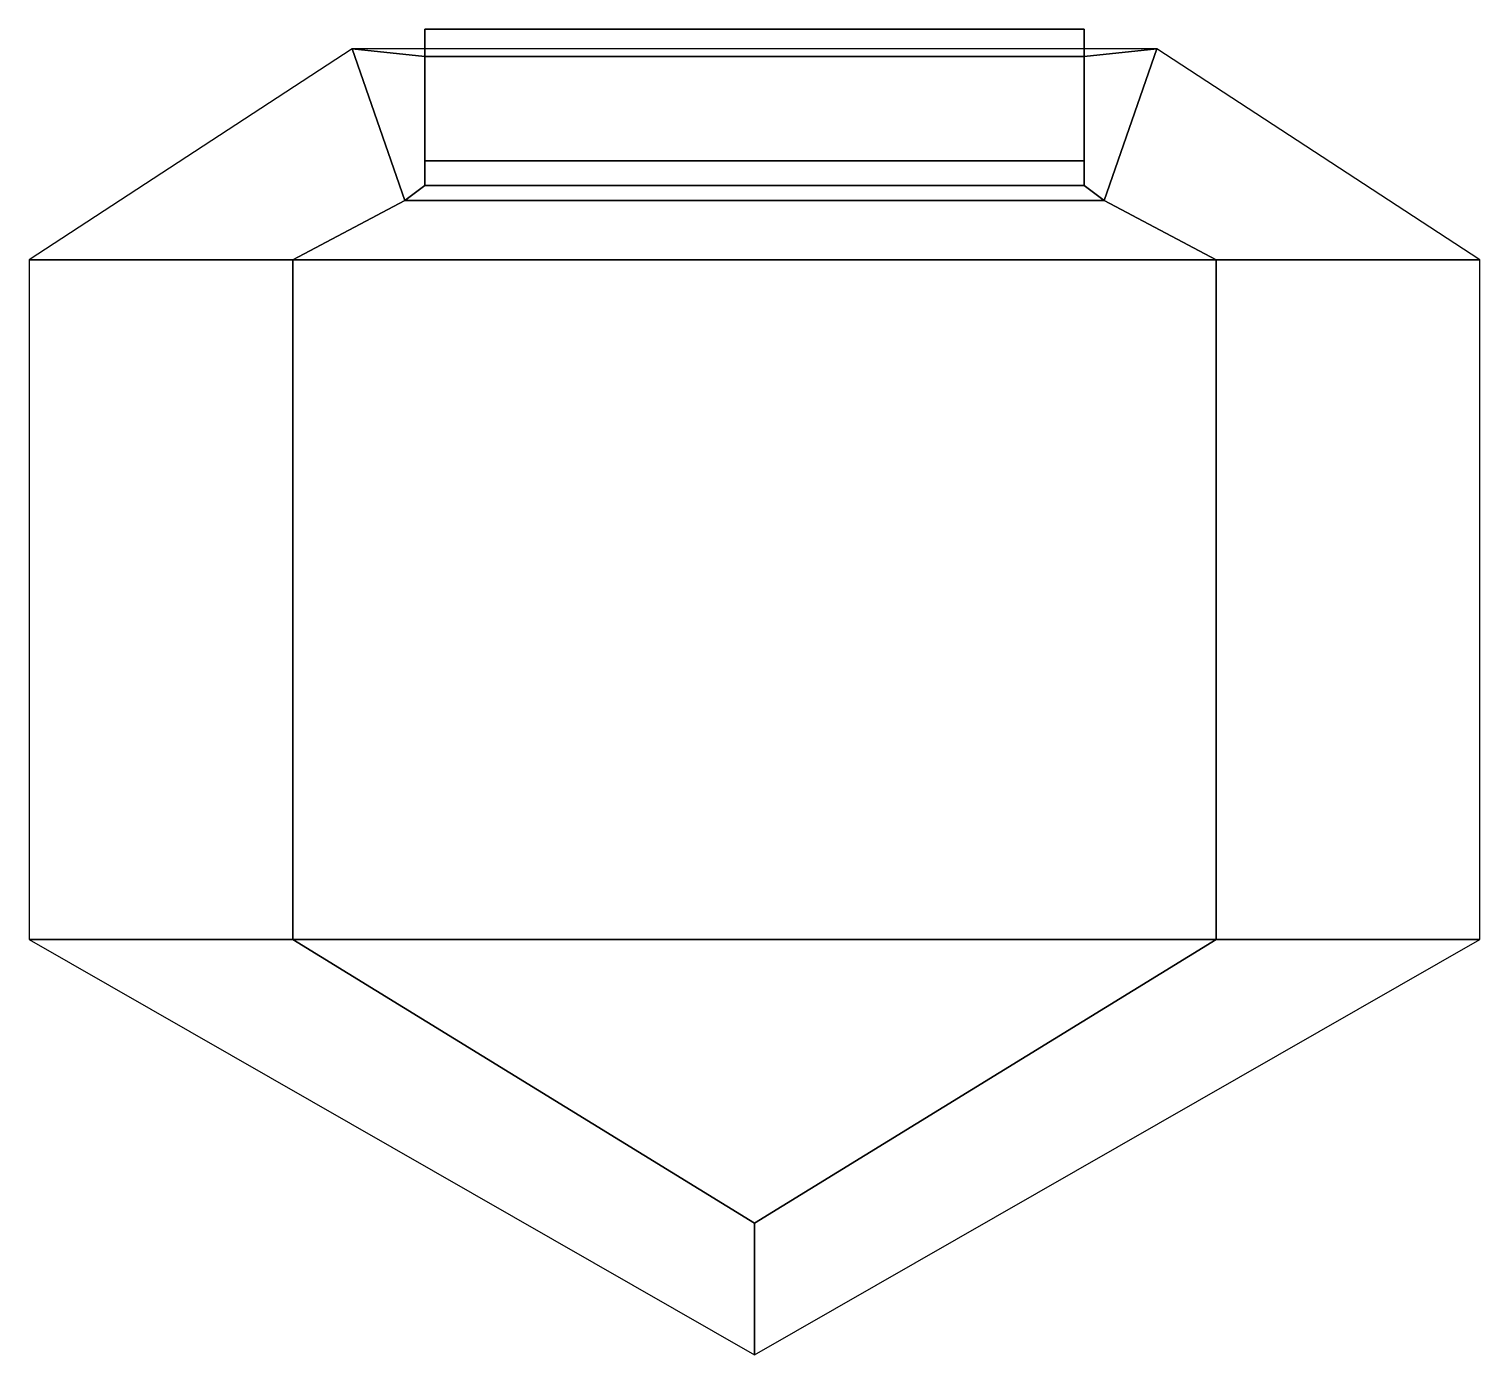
# Model space of a CAD drawing. Extents: x -1.1 to 1.1, y -0.9 to 1.11.
import ezdxf

# ---------------------------------------------------------------- set-up
doc = ezdxf.new("R2010")
doc.units = 0
doc.layers.add('TURRET', color=2, linetype='CONTINUOUS')

msp = doc.modelspace()

# ---------------------------------------------------------------- linework, layer by layer
at = {"layer": 'TURRET'}
for points in [[(0.5, 0.91, 2.29), (0.5, 1.11, 1.6), (-0.5, 1.11, 1.6), (-0.5, 0.91, 2.29)], [(0.5, 1.11, 1.6), (0.5, 1.0686, 1.6), (-0.5, 1.0686, 1.6), (-0.5, 1.11, 1.6)], [(-0.5, 0.91, 2.29), (-0.5, 1.11, 1.6), (-0.5, 1.0686, 1.6), (-0.5, 0.8727, 2.29)], [(0.5, 0.8727, 2.29), (0.5, 1.0686, 1.6), (0.5, 1.11, 1.6), (0.5, 0.91, 2.29)], [(-0.53, 0.85, 2.37), (-0.61, 1.08, 1.56), (-1.1, 0.76, 1.56), (-0.7, 0.76, 2.37)], [(-0.5, 0.8727, 2.29), (-0.5, 1.0686, 1.6), (-0.61, 1.08, 1.56), (-0.53, 0.85, 2.37)], [(0.5, 1.0686, 1.6), (0.61, 1.08, 1.56), (-0.61, 1.08, 1.56), (-0.5, 1.0686, 1.6)], [(0.53, 0.85, 2.37), (0.61, 1.08, 1.56), (0.5, 1.0686, 1.6), (0.5, 0.8727, 2.29)], [(0.7, 0.76, 2.37), (1.1, 0.76, 1.56), (0.61, 1.08, 1.56), (0.53, 0.85, 2.37)], [(0.5, 0.8727, 2.29), (0.5, 0.91, 2.29), (-0.5, 0.91, 2.29), (-0.5, 0.8727, 2.29)], [(0.53, 0.85, 2.37), (0.5, 0.8727, 2.29), (-0.5, 0.8727, 2.29), (-0.53, 0.85, 2.37)], [(0.7, 0.76, 2.37), (0.53, 0.85, 2.37), (-0.53, 0.85, 2.37), (-0.7, 0.76, 2.37)], [(-0.7, -0.27, 2.37), (-0.7, 0.76, 2.37), (-1.1, 0.76, 1.56), (-1.1, -0.27, 1.56)], [(0.7, -0.27, 2.37), (0.7, 0.76, 2.37), (-0.7, 0.76, 2.37), (-0.7, -0.27, 2.37)], [(1.1, -0.27, 1.56), (1.1, 0.76, 1.56), (0.7, 0.76, 2.37), (0.7, -0.27, 2.37)], [(0, -0.7, 2.37), (-0.7, -0.27, 2.37), (-1.1, -0.27, 1.56), (0, -0.9, 1.56)], [(0, -0.7, 2.37), (0.7, -0.27, 2.37), (-0.7, -0.27, 2.37), (0, -0.7, 2.37)], [(0.7, -0.27, 2.37), (0, -0.7, 2.37), (0, -0.9, 1.56), (1.1, -0.27, 1.56)]]:
    msp.add_3dface(points, dxfattribs=at)

doc.saveas('drawing.dxf')
